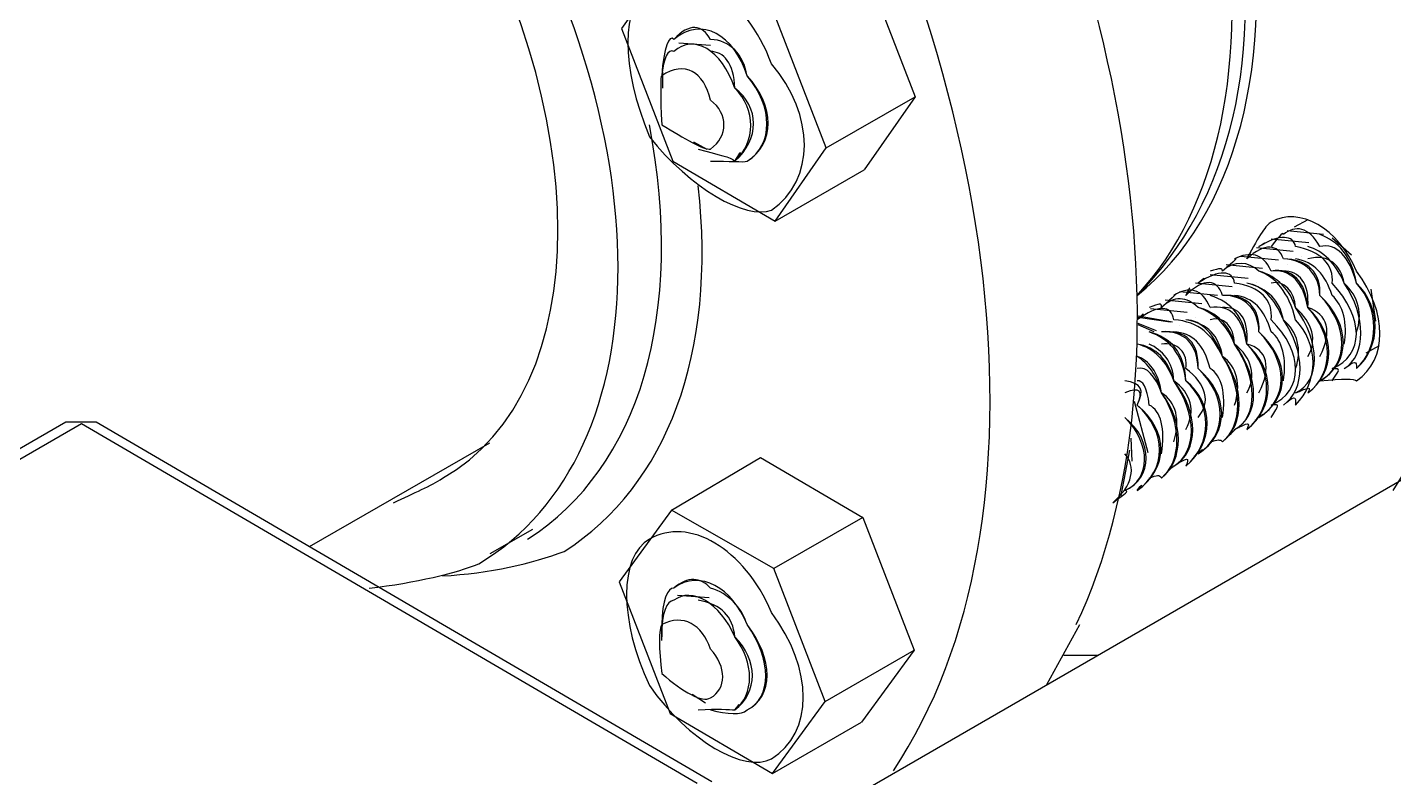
# Model space of a CAD drawing. Header units: inches. Extents: x 0.3 to 33.8, y 15.5 to 37.1.
# Drawn here: x 20.93 to 21.509, y 25.301 to 25.619 of the extents above; entities that cross this region are included whole.
import ezdxf

# ---------------------------------------------------------------- set-up
doc = ezdxf.new("R2010")
doc.units = ezdxf.units.IN
doc.header["$MEASUREMENT"] = 0

# ---------------------------------------------------------------- blocks, each defined once
blk = doc.blocks.new('60298_1')
at = {"transparency": 33554687}
for points in [[(21.22592, 25.26216), (22.22104, 25.83693)], [(21.2032, 25.64895), (21.18151, 25.61848)], [(21.28427, 25.64534), (21.30596, 25.58956)], [(21.26826, 25.56788), (21.24657, 25.62365)], [(21.18151, 25.61848), (21.2032, 25.5622)], [(21.2063, 25.61848), (21.2063, 25.61848)], [(21.2192, 25.61125), (21.20578, 25.61229)], [(21.19907, 25.59318), (21.19907, 25.59989)], [(21.26826, 25.56788), (21.30596, 25.58956)], [(21.30596, 25.58956), (21.28427, 25.55858)], [(21.21198, 25.57046), (21.21766, 25.56736)], [(21.2378, 25.56426), (21.2378, 25.56426)], [(21.24657, 25.53689), (21.26826, 25.56788)], [(21.2032, 25.5622), (21.24657, 25.53689)], [(21.24657, 25.53689), (21.28427, 25.55858)], [(21.47224, 25.53741), (21.46656, 25.53431)], [(21.46966, 25.53689), (21.46966, 25.53689)], [(21.47173, 25.53741), (21.47173, 25.53741)], [(21.47896, 25.53121), (21.46346, 25.53276)], [(21.46346, 25.53276), (21.46346, 25.53276)], [(21.48257, 25.52966), (21.48257, 25.52966)], [(21.49084, 25.52243), (21.48257, 25.52966)], [(21.46605, 25.52398), (21.45055, 25.52553)], [(21.45055, 25.52553), (21.45055, 25.52553)], [(21.47276, 25.5276), (21.45675, 25.52915)], [(21.45675, 25.52915), (21.45675, 25.52915)], [(21.47638, 25.52553), (21.47638, 25.52553)], [(21.45314, 25.51675), (21.43764, 25.5183)], [(21.43764, 25.5183), (21.43764, 25.5183)], [(21.45985, 25.52037), (21.44384, 25.52192)], [(21.44384, 25.52192), (21.44384, 25.52192)], [(21.46346, 25.5183), (21.46346, 25.5183)], [(21.46966, 25.52192), (21.46966, 25.52192)], [(21.44694, 25.51262), (21.43093, 25.51417)], [(21.43093, 25.51417), (21.43093, 25.51417)], [(21.45675, 25.51469), (21.45675, 25.51469)], [(21.43403, 25.50539), (21.41802, 25.50694)], [(21.41802, 25.50694), (21.41802, 25.50694)], [(21.44023, 25.50901), (21.42473, 25.51056)], [(21.42473, 25.51056), (21.42473, 25.51056)], [(21.44384, 25.50694), (21.44384, 25.50694)], [(21.45055, 25.51107), (21.45055, 25.51107)], [(21.50116, 25.49455), (21.4991, 25.50797)], [(21.42732, 25.50178), (21.41182, 25.50333)], [(21.41182, 25.50333), (21.41182, 25.50333)], [(21.43764, 25.50333), (21.43764, 25.50333)], [(21.41492, 25.49403), (21.40046, 25.49661)], [(21.41389, 25.49403), (21.40046, 25.4961)], [(21.42112, 25.49816), (21.40563, 25.49971)], [(21.40563, 25.49971), (21.40563, 25.49971)], [(21.42473, 25.4961), (21.42473, 25.4961)], [(21.43093, 25.49971), (21.43093, 25.49971)], [(21.40821, 25.49042), (21.40046, 25.49352)], [(21.40718, 25.4899), (21.40046, 25.493)], [(21.41802, 25.49248), (21.41802, 25.49248)], [(21.40098, 25.48628), (21.40098, 25.48628)], [(21.40563, 25.48473), (21.40563, 25.48473)], [(21.41182, 25.48835), (21.41182, 25.48835)], [(21.49703, 25.48112), (21.50271, 25.48422)], [(21.49445, 25.47905), (21.49445, 25.47905)], [(21.50116, 25.48267), (21.50116, 25.48267)], [(21.50116, 25.48267), (21.50116, 25.48267)], [(21.48154, 25.47131), (21.48154, 25.47131)], [(21.48825, 25.47492), (21.48825, 25.47492)], [(21.47534, 25.4677), (21.47534, 25.4677)], [(21.40459, 25.43877), (21.39891, 25.46046)], [(21.46243, 25.46046), (21.46243, 25.46046)], [(21.46863, 25.46408), (21.46863, 25.46408)], [(21.45624, 25.45633), (21.45624, 25.45633)], [(20.94603, 25.45168), (20.66717, 25.29056)], [(20.67388, 25.29005), (20.95274, 25.45117)], [(20.95894, 25.45168), (20.94603, 25.45168)], [(20.95894, 25.45168), (20.94603, 25.45168)], [(20.95274, 25.45117), (21.21352, 25.29883)], [(21.21972, 25.29934), (20.95894, 25.45168)], [(21.44332, 25.4491), (21.44332, 25.4491)], [(21.44952, 25.45272), (21.44952, 25.45272)], [(21.04931, 25.39901), (21.12573, 25.44291)], [(21.39788, 25.43516), (21.39737, 25.44497)], [(21.43661, 25.44549), (21.43661, 25.44549)], [(21.20268, 25.4145), (21.24038, 25.43671)], [(21.24038, 25.43671), (21.28376, 25.4114)], [(21.39324, 25.4207), (21.39685, 25.43981)], [(21.4237, 25.43774), (21.4237, 25.43774)], [(21.43042, 25.44187), (21.43042, 25.44187)], [(21.41751, 25.43413), (21.41751, 25.43413)], [(21.40459, 25.4269), (21.40459, 25.4269)], [(21.41079, 25.43051), (21.41079, 25.43051)], [(21.39788, 25.42328), (21.39788, 25.42328)], [(21.20268, 25.4145), (21.18047, 25.38404)], [(21.24606, 25.38972), (21.20268, 25.4145)], [(21.28376, 25.4114), (21.24606, 25.38972)], [(21.28376, 25.4114), (21.30545, 25.35511)], [(21.14381, 25.40624), (21.12573, 25.39591)], [(21.20578, 25.38455), (21.20578, 25.38455)], [(21.26775, 25.33343), (21.24606, 25.38972)], [(21.18047, 25.38404), (21.20216, 25.32826)], [(21.21869, 25.37732), (21.20526, 25.37836)], [(21.19855, 25.35925), (21.19855, 25.36545)], [(21.36173, 25.34066), (21.37568, 25.36596)], [(21.26775, 25.33343), (21.30545, 25.35511)], [(21.30545, 25.35511), (21.28324, 25.32465)], [(21.36896, 25.35305), (21.38342, 25.35305)], [(21.21146, 25.33652), (21.21714, 25.33291)], [(21.24554, 25.30296), (21.26775, 25.33343)], [(21.20216, 25.32826), (21.24554, 25.30296)], [(21.23728, 25.33033), (21.23728, 25.33033)], [(21.24554, 25.30296), (21.28324, 25.32465)]]:
    blk.add_lwpolyline(points, dxfattribs=at)
for points, knots in [([(21.37413, 25.36596), (21.42578, 25.4752), (21.39865, 25.64969), (21.30699, 25.80491), (21.20788, 25.98012), (21.05512, 26.09432), (20.93002, 26.08893)], [0, 0, 0, 0, 1, 1, 1, 2, 2, 2, 2]), ([(21.57553, 25.46408), (21.6459, 25.57065), (21.62354, 25.76051), (21.52389, 25.92885), (21.49458, 25.98388), (21.4598, 26.0309), (21.4206, 26.06828)], [0, 0, 0, 0, 1, 1, 1, 2, 2, 2, 2]), ([(21.29667, 25.30399), (21.36712, 25.4097), (21.34476, 25.59956), (21.24503, 25.76876), (21.16301, 25.91436), (21.04271, 26.01953), (20.93002, 26.04246)], [0, 0, 0, 0, 1, 1, 1, 2, 2, 2, 2]), ([(21.50839, 25.42277), (21.57935, 25.53223), (21.55699, 25.72208), (21.45675, 25.8927), (21.42802, 25.94546), (21.39324, 25.99247), (21.35347, 26.03213)], [0, 0, 0, 0, 1, 1, 1, 2, 2, 2, 2]), ([(21.07461, 25.38145), (21.09439, 25.38364), (21.11149, 25.38785), (21.12109, 25.39178), (21.19968, 25.43877), (21.19968, 25.57627), (21.12109, 25.70163), (21.07502, 25.79218), (20.99895, 25.85603), (20.93002, 25.86688)], [0, 0, 0, 0, 1, 1, 1, 2, 2, 2, 3, 3, 3, 3]), ([(21.08494, 25.4176), (21.09371, 25.42186), (21.10096, 25.4247), (21.1056, 25.42793), (21.17083, 25.46504), (21.17083, 25.58332), (21.1056, 25.6913), (21.06117, 25.77327), (20.99117, 25.82954), (20.93002, 25.83073)], [0, 0, 0, 0, 1, 1, 1, 2, 2, 2, 3, 3, 3, 3]), ([(21.24503, 25.54154), (21.23426, 25.5372), (21.21045, 25.55095), (21.19338, 25.57253), (21.18109, 25.6018), (21.18109, 25.62929), (21.19338, 25.63449), (21.21045, 25.64625), (21.23426, 25.6325), (21.24503, 25.60351), (21.26362, 25.58164), (21.26362, 25.55416), (21.24503, 25.54154)], [0, 0, 0, 0, 1, 1, 1, 2, 2, 2, 3, 3, 3, 4, 4, 4, 4]), ([(21.2192, 25.61384), (21.2158, 25.62023), (21.21015, 25.6208), (21.20371, 25.61384), (21.2017, 25.61593), (21.19936, 25.61054), (21.19855, 25.59834)], [0, 0, 0, 0, 1, 1, 1, 2, 2, 2, 2]), ([(21.2347, 25.5622), (21.24664, 25.56961), (21.24664, 25.58579), (21.2347, 25.59834), (21.22936, 25.61572), (21.21535, 25.62381), (21.20371, 25.61384)], [0, 0, 0, 0, 1, 1, 1, 2, 2, 2, 2]), ([(21.21404, 25.56736), (21.22292, 25.5647), (21.22768, 25.56423), (21.22953, 25.5622), (21.2385, 25.57048), (21.2385, 25.58416), (21.22953, 25.59318), (21.22389, 25.60949), (21.21203, 25.61633), (21.20371, 25.60867), (21.20121, 25.61009), (21.19924, 25.60573), (21.19855, 25.59834)], [0, 0, 0, 0, 1, 1, 1, 2, 2, 2, 3, 3, 3, 4, 4, 4, 4]), ([(21.2192, 25.5622), (21.22715, 25.56241), (21.23299, 25.56173), (21.2347, 25.5622), (21.24591, 25.56919), (21.24591, 25.58537), (21.2347, 25.59834), (21.23314, 25.60749), (21.22754, 25.61341), (21.2192, 25.61384)], [0, 0, 0, 0, 1, 1, 1, 2, 2, 2, 3, 3, 3, 3]), ([(21.22953, 25.5622), (21.23254, 25.56716), (21.23267, 25.56723), (21.22953, 25.5622), (21.24008, 25.57151), (21.24008, 25.58514), (21.22953, 25.59318), (21.22931, 25.60378), (21.2246, 25.60877), (21.2192, 25.60867)], [0, 0, 0, 0, 1, 1, 1, 2, 2, 2, 3, 3, 3, 3]), ([(21.2192, 25.56736), (21.21653, 25.56691), (21.20821, 25.57171), (21.19855, 25.57769), (21.19796, 25.58949), (21.19796, 25.59908), (21.19855, 25.59834), (21.20821, 25.60501), (21.21653, 25.6002), (21.2192, 25.58802), (21.22679, 25.58244), (21.22679, 25.57284), (21.2192, 25.56736)], [0, 0, 0, 0, 1, 1, 1, 2, 2, 2, 3, 3, 3, 4, 4, 4, 4]), ([(21.1056, 25.38662), (21.12577, 25.38757), (21.14366, 25.39197), (21.15724, 25.39695), (21.20104, 25.4251), (21.22184, 25.48081), (21.21404, 25.55187)], [0, 0, 0, 0, 1, 1, 1, 2, 2, 2, 2]), ([(21.47741, 25.46924), (21.4874, 25.47004), (21.49211, 25.47024), (21.4929, 25.46924), (21.50617, 25.47836), (21.50617, 25.49777), (21.4929, 25.51572), (21.48543, 25.53369), (21.46862, 25.54339), (21.45675, 25.53638), (21.45456, 25.53528), (21.45204, 25.5313), (21.44642, 25.52088)], [0, 0, 0, 0, 1, 1, 1, 2, 2, 2, 3, 3, 3, 4, 4, 4, 4]), ([(21.46708, 25.52605), (21.46615, 25.53091), (21.4605, 25.53148), (21.45159, 25.52605), (21.45538, 25.52853), (21.45453, 25.52783), (21.45159, 25.52605)], [0, 0, 0, 0, 1, 1, 1, 2, 2, 2, 2]), ([(21.47741, 25.52605), (21.47259, 25.53462), (21.46693, 25.5352), (21.46192, 25.53121), (21.46182, 25.53224), (21.46096, 25.53155), (21.45675, 25.52605)], [0, 0, 0, 0, 1, 1, 1, 2, 2, 2, 2]), ([(21.4929, 25.47441), (21.5035, 25.48404), (21.5035, 25.50022), (21.4929, 25.51056), (21.49073, 25.52235), (21.48513, 25.52826), (21.47741, 25.53121)], [0, 0, 0, 0, 1, 1, 1, 2, 2, 2, 2]), ([(21.46192, 25.52088), (21.45971, 25.52719), (21.45406, 25.52776), (21.44642, 25.52088), (21.44895, 25.52481), (21.44809, 25.52412), (21.44642, 25.52088)], [0, 0, 0, 0, 1, 1, 1, 2, 2, 2, 2]), ([(21.48257, 25.46924), (21.48565, 25.47394), (21.48668, 25.47433), (21.48257, 25.47441), (21.49626, 25.47986), (21.49626, 25.49604), (21.48257, 25.51056), (21.48349, 25.51816), (21.47789, 25.52409), (21.46708, 25.52605)], [0, 0, 0, 0, 1, 1, 1, 2, 2, 2, 3, 3, 3, 3]), ([(21.48774, 25.47441), (21.49706, 25.48033), (21.49706, 25.4965), (21.48774, 25.51056), (21.48429, 25.51863), (21.47869, 25.52455), (21.47224, 25.52605)], [0, 0, 0, 0, 1, 1, 1, 2, 2, 2, 2]), ([(21.48774, 25.47441), (21.49208, 25.47765), (21.49311, 25.47805), (21.4929, 25.47441), (21.50269, 25.48358), (21.50269, 25.49976), (21.4929, 25.51056), (21.48992, 25.52188), (21.48432, 25.5278), (21.47741, 25.52605)], [0, 0, 0, 0, 1, 1, 1, 2, 2, 2, 3, 3, 3, 3]), ([(21.45159, 25.51572), (21.44685, 25.51976), (21.44119, 25.52033), (21.4361, 25.51572), (21.43607, 25.51738), (21.43522, 25.51669), (21.43093, 25.51572)], [0, 0, 0, 0, 1, 1, 1, 2, 2, 2, 2]), ([(21.45675, 25.51572), (21.45328, 25.52347), (21.44762, 25.52405), (21.44126, 25.52088), (21.44251, 25.52109), (21.44165, 25.5204), (21.4361, 25.51572)], [0, 0, 0, 0, 1, 1, 1, 2, 2, 2, 2]), ([(21.47741, 25.46924), (21.47921, 25.47022), (21.48024, 25.47062), (21.47741, 25.46924), (21.48982, 25.47615), (21.48982, 25.49233), (21.47741, 25.50539), (21.47705, 25.51445), (21.47145, 25.52037), (21.46192, 25.52088)], [0, 0, 0, 0, 1, 1, 1, 2, 2, 2, 3, 3, 3, 3]), ([(21.47741, 25.46924), (21.49063, 25.47661), (21.49063, 25.49279), (21.47741, 25.50539), (21.47786, 25.51491), (21.47226, 25.52083), (21.46192, 25.52088)], [0, 0, 0, 0, 1, 1, 1, 2, 2, 2, 2]), ([(21.48774, 25.48473), (21.48922, 25.49348), (21.48725, 25.5013), (21.48257, 25.50539), (21.47966, 25.51445), (21.47495, 25.51944), (21.46708, 25.52088)], [0, 0, 0, 0, 1, 1, 1, 2, 2, 2, 2]), ([(21.4929, 25.4899), (21.49565, 25.4972), (21.49369, 25.50502), (21.48774, 25.51056), (21.4861, 25.51817), (21.48139, 25.52316), (21.47224, 25.52088)], [0, 0, 0, 0, 1, 1, 1, 2, 2, 2, 2]), ([(21.44126, 25.51056), (21.44041, 25.51604), (21.43475, 25.51661), (21.42577, 25.51056), (21.42964, 25.51366), (21.42878, 25.51297), (21.42577, 25.51056)], [0, 0, 0, 0, 1, 1, 1, 2, 2, 2, 2]), ([(21.46192, 25.45892), (21.46633, 25.46279), (21.46736, 25.46318), (21.46708, 25.45892), (21.47695, 25.46871), (21.47695, 25.48489), (21.46708, 25.49506), (21.46418, 25.50701), (21.45858, 25.51294), (21.45159, 25.51572)], [0, 0, 0, 0, 1, 1, 1, 2, 2, 2, 3, 3, 3, 3]), ([(21.46708, 25.46408), (21.47775, 25.46918), (21.47775, 25.48536), (21.46708, 25.50023), (21.46498, 25.50748), (21.45939, 25.5134), (21.45159, 25.51572)], [0, 0, 0, 0, 1, 1, 1, 2, 2, 2, 2]), ([(21.47224, 25.46408), (21.48419, 25.4729), (21.48419, 25.48907), (21.47224, 25.50023), (21.47142, 25.51119), (21.46582, 25.51712), (21.45675, 25.51572)], [0, 0, 0, 0, 1, 1, 1, 2, 2, 2, 2]), ([(21.46708, 25.46408), (21.47277, 25.4665), (21.4738, 25.4669), (21.47224, 25.46408), (21.48338, 25.47243), (21.48338, 25.48861), (21.47224, 25.50023), (21.47062, 25.51073), (21.46502, 25.51666), (21.45675, 25.51572)], [0, 0, 0, 0, 1, 1, 1, 2, 2, 2, 3, 3, 3, 3]), ([(21.47741, 25.47957), (21.48277, 25.48977), (21.48082, 25.49759), (21.47224, 25.50023), (21.47323, 25.51073), (21.46851, 25.51573), (21.46192, 25.51572)], [0, 0, 0, 0, 1, 1, 1, 2, 2, 2, 2]), ([(21.43093, 25.50023), (21.42753, 25.50861), (21.42188, 25.50918), (21.41544, 25.50539), (21.41677, 25.50623), (21.41591, 25.50554), (21.41028, 25.50023)], [0, 0, 0, 0, 1, 1, 1, 2, 2, 2, 2]), ([(21.4361, 25.50539), (21.43397, 25.51233), (21.42831, 25.5129), (21.4206, 25.50539), (21.4232, 25.50995), (21.42234, 25.50925), (21.4206, 25.50539)], [0, 0, 0, 0, 1, 1, 1, 2, 2, 2, 2]), ([(21.45675, 25.45375), (21.4599, 25.45907), (21.46093, 25.45947), (21.45675, 25.45892), (21.47052, 25.465), (21.47052, 25.48118), (21.45675, 25.49506), (21.45774, 25.5033), (21.45214, 25.50922), (21.44126, 25.51056)], [0, 0, 0, 0, 1, 1, 1, 2, 2, 2, 3, 3, 3, 3]), ([(21.46192, 25.45892), (21.47132, 25.46547), (21.47132, 25.48164), (21.46192, 25.49506), (21.45855, 25.50376), (21.45295, 25.50968), (21.44642, 25.51056)], [0, 0, 0, 0, 1, 1, 1, 2, 2, 2, 2]), ([(21.46708, 25.47441), (21.4699, 25.48234), (21.46795, 25.49016), (21.46192, 25.49506), (21.46035, 25.5033), (21.45564, 25.50829), (21.44642, 25.51056)], [0, 0, 0, 0, 1, 1, 1, 2, 2, 2, 2]), ([(21.47224, 25.47957), (21.47634, 25.48605), (21.47438, 25.49387), (21.46708, 25.50023), (21.46679, 25.50702), (21.46207, 25.51201), (21.45675, 25.51056)], [0, 0, 0, 0, 1, 1, 1, 2, 2, 2, 2]), ([(21.42577, 25.50023), (21.4211, 25.50489), (21.41544, 25.50546), (21.41028, 25.50023), (21.41033, 25.50251), (21.40947, 25.50182), (21.40511, 25.50023)], [0, 0, 0, 0, 1, 1, 1, 2, 2, 2, 2]), ([(21.44642, 25.44859), (21.45844, 25.45803), (21.45844, 25.47421), (21.44642, 25.48473), (21.44567, 25.49633), (21.44008, 25.50225), (21.43093, 25.50539)], [0, 0, 0, 0, 1, 1, 1, 2, 2, 2, 2]), ([(21.44126, 25.44859), (21.44703, 25.45164), (21.44805, 25.45204), (21.44642, 25.44859), (21.45764, 25.45757), (21.45764, 25.47374), (21.44642, 25.48473), (21.44487, 25.49587), (21.43927, 25.50179), (21.43093, 25.50023)], [0, 0, 0, 0, 1, 1, 1, 2, 2, 2, 3, 3, 3, 3]), ([(21.45159, 25.45375), (21.46488, 25.46175), (21.46488, 25.47793), (21.45159, 25.4899), (21.45211, 25.50004), (21.44651, 25.50597), (21.4361, 25.50539)], [0, 0, 0, 0, 1, 1, 1, 2, 2, 2, 2]), ([(21.45159, 25.45375), (21.45346, 25.45535), (21.45449, 25.45575), (21.45159, 25.45375), (21.46407, 25.46128), (21.46407, 25.47746), (21.45159, 25.4899), (21.4513, 25.49958), (21.44571, 25.50551), (21.4361, 25.50539)], [0, 0, 0, 0, 1, 1, 1, 2, 2, 2, 3, 3, 3, 3]), ([(21.45159, 25.46408), (21.45703, 25.4749), (21.45507, 25.48272), (21.44642, 25.48473), (21.44748, 25.49587), (21.44277, 25.50086), (21.4361, 25.50023)], [0, 0, 0, 0, 1, 1, 1, 2, 2, 2, 2]), ([(21.46192, 25.46924), (21.46346, 25.47862), (21.46151, 25.48644), (21.45675, 25.4899), (21.45392, 25.49959), (21.4492, 25.50458), (21.44126, 25.50539)], [0, 0, 0, 0, 1, 1, 1, 2, 2, 2, 2]), ([(21.41544, 25.49506), (21.41466, 25.50118), (21.409, 25.50175), (21.39995, 25.49506), (21.40389, 25.4988), (21.40303, 25.49811), (21.39995, 25.49506)], [0, 0, 0, 0, 1, 1, 1, 2, 2, 2, 2]), ([(21.43093, 25.44342), (21.43415, 25.44421), (21.43518, 25.4446), (21.4361, 25.44342), (21.44477, 25.45013), (21.44477, 25.46631), (21.4361, 25.47957), (21.432, 25.48844), (21.4264, 25.49436), (21.41544, 25.49506)], [0, 0, 0, 0, 1, 1, 1, 2, 2, 2, 3, 3, 3, 3]), ([(21.4361, 25.44342), (21.44557, 25.4506), (21.44557, 25.46678), (21.4361, 25.47957), (21.4328, 25.4889), (21.4272, 25.49482), (21.4206, 25.49506)], [0, 0, 0, 0, 1, 1, 1, 2, 2, 2, 2]), ([(21.44126, 25.45892), (21.44416, 25.46747), (21.4422, 25.47529), (21.4361, 25.47957), (21.43461, 25.48844), (21.42989, 25.49343), (21.4206, 25.49506)], [0, 0, 0, 0, 1, 1, 1, 2, 2, 2, 2]), ([(21.4361, 25.44342), (21.44059, 25.44792), (21.44162, 25.44832), (21.44126, 25.44859), (21.4512, 25.45385), (21.4512, 25.47003), (21.44126, 25.48473), (21.43843, 25.49215), (21.43283, 25.49807), (21.42577, 25.50023)], [0, 0, 0, 0, 1, 1, 1, 2, 2, 2, 3, 3, 3, 3]), ([(21.44126, 25.44859), (21.45201, 25.45432), (21.45201, 25.47049), (21.44126, 25.48473), (21.43924, 25.49261), (21.43364, 25.49853), (21.42577, 25.50023)], [0, 0, 0, 0, 1, 1, 1, 2, 2, 2, 2]), ([(21.44642, 25.46408), (21.45059, 25.47119), (21.44864, 25.47901), (21.44126, 25.48473), (21.44104, 25.49215), (21.43633, 25.49715), (21.43093, 25.49506)], [0, 0, 0, 0, 1, 1, 1, 2, 2, 2, 2]), ([(21.41544, 25.43309), (21.42128, 25.43677), (21.42231, 25.43717), (21.4206, 25.43309), (21.4319, 25.4427), (21.4319, 25.45888), (21.4206, 25.46924), (21.41912, 25.481), (21.41353, 25.48692), (21.40511, 25.4899)], [0, 0, 0, 0, 1, 1, 1, 2, 2, 2, 3, 3, 3, 3]), ([(21.4206, 25.43309), (21.4327, 25.44317), (21.4327, 25.45935), (21.4206, 25.46924), (21.41993, 25.48146), (21.41433, 25.48739), (21.40511, 25.4899)], [0, 0, 0, 0, 1, 1, 1, 2, 2, 2, 2]), ([(21.42577, 25.43826), (21.43913, 25.44689), (21.43913, 25.46306), (21.42577, 25.47441), (21.42636, 25.48518), (21.42077, 25.4911), (21.41028, 25.4899)], [0, 0, 0, 0, 1, 1, 1, 2, 2, 2, 2]), ([(21.42577, 25.43826), (21.42771, 25.44049), (21.42875, 25.44089), (21.42577, 25.43826), (21.43833, 25.44642), (21.43833, 25.46259), (21.42577, 25.47441), (21.42556, 25.48472), (21.41996, 25.49064), (21.41028, 25.4899)], [0, 0, 0, 0, 1, 1, 1, 2, 2, 2, 3, 3, 3, 3]), ([(21.4361, 25.45375), (21.43772, 25.46376), (21.43576, 25.47158), (21.43093, 25.47441), (21.42817, 25.48472), (21.42345, 25.48971), (21.41544, 25.4899)], [0, 0, 0, 0, 1, 1, 1, 2, 2, 2, 2]), ([(21.41028, 25.42793), (21.41484, 25.43306), (21.41587, 25.43346), (21.41544, 25.43309), (21.42546, 25.43899), (21.42546, 25.45516), (21.41544, 25.46924), (21.41269, 25.47728), (21.40709, 25.48321), (21.39995, 25.48473)], [0, 0, 0, 0, 1, 1, 1, 2, 2, 2, 3, 3, 3, 3]), ([(21.41544, 25.43309), (21.42626, 25.43945), (21.42626, 25.45563), (21.41544, 25.46924), (21.41349, 25.47775), (21.40789, 25.48367), (21.39995, 25.48473)], [0, 0, 0, 0, 1, 1, 1, 2, 2, 2, 2]), ([(21.4206, 25.44859), (21.42485, 25.45632), (21.42289, 25.46414), (21.41544, 25.46924), (21.4153, 25.47729), (21.41058, 25.48228), (21.40511, 25.48473)], [0, 0, 0, 0, 1, 1, 1, 2, 2, 2, 2]), ([(21.42577, 25.45375), (21.43128, 25.46004), (21.42933, 25.46786), (21.4206, 25.47441), (21.42173, 25.48101), (21.41702, 25.486), (21.41028, 25.48473)], [0, 0, 0, 0, 1, 1, 1, 2, 2, 2, 2]), ([(21.41028, 25.42793), (21.41982, 25.43574), (21.41982, 25.45191), (21.41028, 25.46408), (21.40821, 25.47203), (21.40445, 25.47658), (21.39995, 25.47957)], [0, 0, 0, 0, 1, 1, 1, 2, 2, 2, 2]), ([(21.41544, 25.44342), (21.41841, 25.45261), (21.41645, 25.46043), (21.41028, 25.46408), (21.40914, 25.47309), (21.40488, 25.47777), (21.39995, 25.47957)], [0, 0, 0, 0, 1, 1, 1, 2, 2, 2, 2]), ([(21.40511, 25.42793), (21.40841, 25.42934), (21.40943, 25.42974), (21.41028, 25.42793), (21.41902, 25.43527), (21.41902, 25.45145), (21.41028, 25.46408), (21.4076, 25.47124), (21.40412, 25.47555), (21.39995, 25.47441)], [0, 0, 0, 0, 1, 1, 1, 2, 2, 2, 3, 3, 3, 3]), ([(21.39995, 25.42277), (21.41339, 25.43202), (21.41339, 25.4482), (21.39995, 25.45892), (21.40331, 25.46566), (21.40167, 25.46803), (21.39478, 25.46924)], [0, 0, 0, 0, 1, 1, 1, 2, 2, 2, 2]), ([(21.41028, 25.43826), (21.41197, 25.44889), (21.41002, 25.45671), (21.40511, 25.45892), (21.40421, 25.46677), (21.40219, 25.4695), (21.39995, 25.46924)], [0, 0, 0, 0, 1, 1, 1, 2, 2, 2, 2]), ([(21.39995, 25.42277), (21.40197, 25.42563), (21.403, 25.42602), (21.39995, 25.42277), (21.41259, 25.43156), (21.41259, 25.44773), (21.39995, 25.45892), (21.4027, 25.46486), (21.40131, 25.46692), (21.39478, 25.46408)], [0, 0, 0, 0, 1, 1, 1, 2, 2, 2, 3, 3, 3, 3]), ([(21.38962, 25.4176), (21.39554, 25.42191), (21.39656, 25.42231), (21.39478, 25.42277), (21.40561, 25.42753), (21.40619, 25.44215), (21.39478, 25.45375)], [0, 0, 0, 0, 1, 1, 1, 2, 2, 2, 2]), ([(21.24503, 25.30915), (21.23359, 25.30295), (21.20978, 25.31669), (21.19338, 25.34014), (21.18041, 25.36755), (21.18041, 25.39504), (21.19338, 25.40211), (21.20978, 25.41199), (21.23359, 25.39825), (21.24503, 25.37112), (21.26295, 25.34738), (21.26295, 25.3199), (21.24503, 25.30915)], [0, 0, 0, 0, 1, 1, 1, 2, 2, 2, 3, 3, 3, 4, 4, 4, 4]), ([(21.2192, 25.38145), (21.21513, 25.38597), (21.20947, 25.38655), (21.20371, 25.38145), (21.20103, 25.38168), (21.19869, 25.37628), (21.19855, 25.36596)], [0, 0, 0, 0, 1, 1, 1, 2, 2, 2, 2]), ([(21.2347, 25.32981), (21.24597, 25.33536), (21.24597, 25.35153), (21.2347, 25.36596), (21.22868, 25.38146), (21.21468, 25.38955), (21.20371, 25.38145)], [0, 0, 0, 0, 1, 1, 1, 2, 2, 2, 2]), ([(21.2192, 25.32981), (21.22648, 25.32815), (21.23232, 25.32748), (21.2347, 25.32981), (21.24524, 25.33494), (21.24524, 25.35111), (21.2347, 25.36596), (21.23246, 25.37323), (21.22687, 25.37915), (21.2192, 25.38145)], [0, 0, 0, 0, 1, 1, 1, 2, 2, 2, 3, 3, 3, 3]), ([(21.21404, 25.32981), (21.22225, 25.33045), (21.22701, 25.32997), (21.22953, 25.32981), (21.23783, 25.33622), (21.23783, 25.34991), (21.22953, 25.3608), (21.22321, 25.37523), (21.21136, 25.38208), (21.20371, 25.37629), (21.20053, 25.37583), (21.19856, 25.37147), (21.19855, 25.3608)], [0, 0, 0, 0, 1, 1, 1, 2, 2, 2, 3, 3, 3, 4, 4, 4, 4]), ([(21.22953, 25.32981), (21.23186, 25.33291), (21.23199, 25.33298), (21.22953, 25.32981), (21.2394, 25.33726), (21.2394, 25.35089), (21.22953, 25.3608), (21.22864, 25.36952), (21.22392, 25.37451), (21.21404, 25.37629)], [0, 0, 0, 0, 1, 1, 1, 2, 2, 2, 3, 3, 3, 3]), ([(21.2192, 25.33498), (21.21585, 25.33266), (21.20754, 25.33746), (21.19855, 25.3453), (21.19728, 25.35523), (21.19728, 25.36483), (21.19855, 25.36596), (21.20754, 25.37075), (21.21585, 25.36595), (21.2192, 25.35563), (21.22611, 25.34818), (21.22611, 25.33858), (21.2192, 25.33498)], [0, 0, 0, 0, 1, 1, 1, 2, 2, 2, 3, 3, 3, 4, 4, 4, 4])]:
    blk.add_open_spline(points, degree=3, knots=knots, dxfattribs=at)
for points in [[(21.39995, 25.50539), (21.44207, 25.53909), (21.45935, 25.60523), (21.44642, 25.68097)], [(21.39995, 25.50539), (21.43995, 25.54507), (21.4543, 25.60791), (21.44126, 25.68097)], [(21.39995, 25.50539), (21.43462, 25.54265), (21.44765, 25.60514), (21.4361, 25.67581)], [(21.14174, 25.40211), (21.1894, 25.43283), (21.20849, 25.49739), (21.19338, 25.57769)], [(21.39478, 25.42277), (21.40668, 25.42815), (21.40698, 25.44354), (21.39478, 25.45375)], [(21.38962, 25.4176), (21.39818, 25.42476), (21.3996, 25.43302), (21.39478, 25.43826)]]:
    blk.add_open_spline(points, degree=3, dxfattribs=at)

msp = doc.modelspace()

# ---------------------------------------------------------------- block references
msp.add_blockref('60298_1', (0, 0))

doc.saveas('drawing.dxf')
